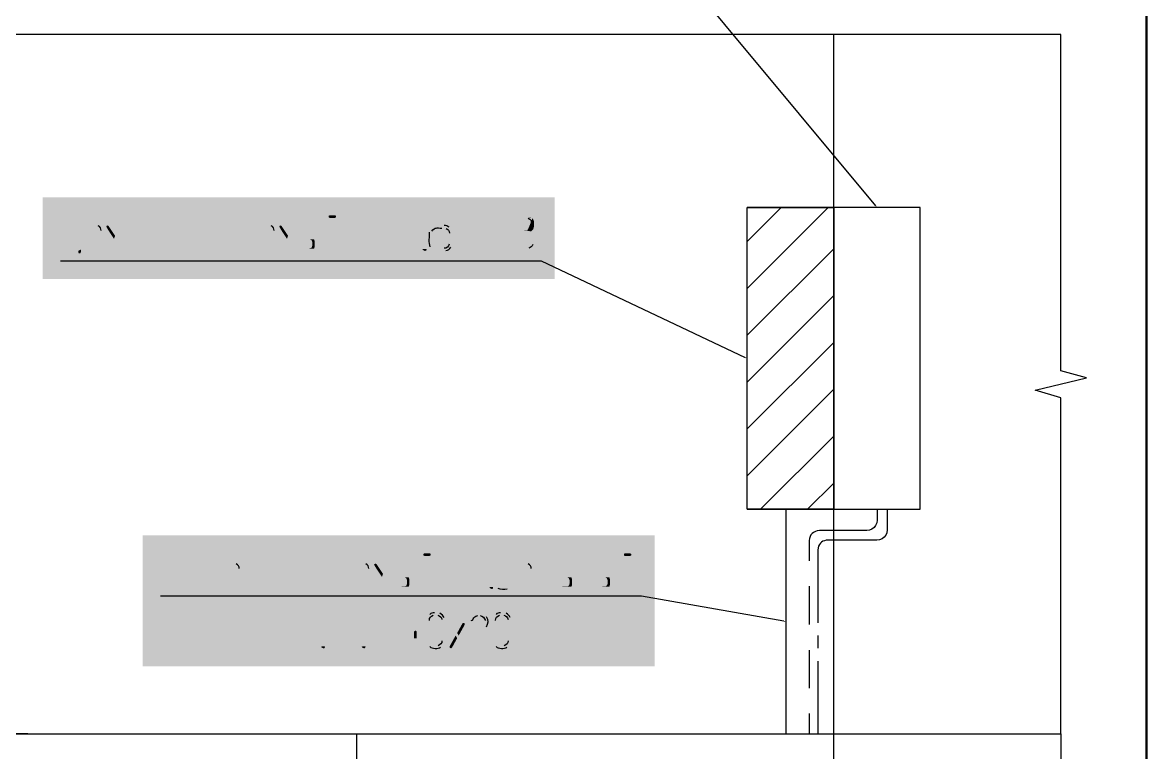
# Model space of a CAD drawing. Header units: millimetres. Extents: x -211 to 10565, y -2293 to 2244.
# Drawn here: x 5329.9 to 5440.2, y 179.2 to 250.8 of the extents above; entities that cross this region are included whole.
import ezdxf

# ---------------------------------------------------------------- set-up
doc = ezdxf.new("R2010")
doc.units = ezdxf.units.MM
doc.layers.add('PDF _Геометрия', color=7, linetype='Continuous')
doc.layers.add('PDF _Сплошная заливка', color=7, linetype='Continuous')

msp = doc.modelspace()

# ---------------------------------------------------------------- hatches: boundary and pattern name
at = {"layer": 'PDF _Сплошная заливка', "transparency": 33554559}
for points in [[(5335.41, 231.74), (5335.16, 231.61), (5335.16, 228.63), (5333.78, 228.63), (5333.7, 228.59), (5333.68, 228.5), (5333.68, 228.25), (5333.72, 228.16), (5333.8, 228.12), (5333.89, 228.16), (5333.93, 228.25), (5333.93, 228.38), (5335.41, 228.38), (5335.67, 228.5), (5335.67, 228.52), (5335.62, 228.61), (5335.54, 228.63), (5335.41, 228.63)], [(5335.28, 231.87), (5334.29, 231.87), (5334.23, 231.85), (5334.21, 231.83), (5334.16, 231.74), (5333.93, 228.63), (5334.18, 228.63), (5334.42, 231.61), (5335.16, 231.61), (5335.41, 231.74), (5335.41, 231.76), (5335.39, 231.85)], [(5360.59, 231.87), (5360.08, 231.87), (5360, 231.83), (5359.98, 231.74), (5360, 231.66), (5360.08, 231.61), (5360.59, 231.61), (5360.68, 231.66), (5360.72, 231.74), (5360.68, 231.83)], [(5365.21, 231.87), (5365.12, 231.83), (5365.08, 231.74), (5365.08, 228.63), (5364.32, 228.63), (5363.09, 228.5), (5363.09, 228.48), (5363.13, 228.4), (5363.22, 228.38), (5365.23, 228.38), (5365.29, 228.42), (5365.33, 228.5), (5365.33, 231.74), (5365.29, 231.83)], [(5363.22, 231.87), (5363.13, 231.83), (5363.09, 231.74), (5363.09, 228.5), (5364.32, 228.63), (5363.34, 228.63), (5363.34, 231.74), (5363.3, 231.83)], [(5364.21, 231.87), (5364.1, 231.83), (5364.08, 231.74), (5364.08, 228.63), (5363.34, 228.63), (5364.32, 228.63), (5364.32, 231.74), (5364.3, 231.83)], [(5374.2, 231.87), (5374.11, 231.83), (5374.07, 231.74), (5374.07, 228.48), (5374.11, 228.4), (5374.2, 228.38), (5374.28, 228.4), (5374.28, 228.42), (5374.33, 228.5), (5374.33, 231.74), (5374.28, 231.83)], [(5375.68, 231.87), (5375.66, 231.87), (5375.59, 231.8), (5374.33, 230.11), (5374.33, 229.71), (5374.73, 230.26), (5374.9, 230.49), (5375.79, 231.66), (5375.81, 231.74), (5375.76, 231.83)], [(5377.9, 231.87), (5376.4, 231.87), (5376.31, 231.83), (5376.29, 231.74), (5376.31, 231.66), (5376.42, 231.61), (5377.03, 231.61), (5377.03, 228.48), (5377.08, 228.4), (5377.16, 228.38), (5377.25, 228.4), (5377.25, 228.42), (5377.29, 228.5), (5377.29, 231.61), (5377.92, 231.61), (5378.01, 231.66), (5378.03, 231.74), (5377.99, 231.83)], [(5379.38, 231.87), (5378.62, 231.87), (5378.54, 231.83), (5378.52, 231.74), (5378.52, 228.48), (5378.56, 228.4), (5378.64, 228.38), (5379.59, 228.38), (5379.68, 228.4), (5379.76, 228.42), (5379.85, 228.48), (5379.93, 228.52), (5380.02, 228.61), (5378.77, 228.63), (5378.77, 230.11), (5379.51, 230.11), (5380.02, 230.17), (5379.93, 230.24), (5379.85, 230.28), (5379.87, 230.3), (5378.77, 230.37), (5378.77, 231.61), (5379.38, 231.61), (5379.91, 231.63), (5379.85, 231.7), (5379.76, 231.76), (5379.68, 231.8), (5379.57, 231.85), (5379.49, 231.85)], [(5336.26, 230.64), (5336.17, 230.47), (5336.17, 228.78), (5336.19, 228.69), (5336.26, 228.59), (5336.38, 228.46), (5336.55, 228.38), (5337.55, 228.38), (5337.63, 228.42), (5337.65, 228.5), (5337.61, 228.59), (5337.53, 228.63), (5336.66, 228.63), (5336.58, 228.65), (5336.49, 228.69), (5336.43, 228.78), (5336.43, 229.5), (5337.57, 229.5), (5337.63, 229.54), (5337.65, 229.62), (5336.43, 229.75), (5336.43, 230.47), (5336.49, 230.53), (5336.58, 230.6), (5336.66, 230.62), (5337.17, 230.62)], [(5338.29, 230.87), (5338.2, 230.83), (5338.16, 230.75), (5338.42, 230.32), (5338.92, 229.56), (5339.03, 229.86), (5338.39, 230.81), (5338.33, 230.85)], [(5338.16, 230.75), (5338.16, 228.5), (5338.2, 228.4), (5338.29, 228.38), (5338.37, 228.4), (5338.37, 228.42), (5338.42, 228.5), (5338.42, 230.32)], [(5339.77, 230.87), (5339.75, 230.87), (5339.66, 230.81), (5339.03, 229.86), (5338.92, 229.56), (5338.95, 229.52), (5339.03, 229.48), (5339.05, 229.48), (5339.14, 229.56), (5339.64, 230.32), (5339.9, 230.75), (5339.86, 230.83)], [(5339.9, 230.75), (5339.64, 230.32), (5339.64, 228.5), (5339.69, 228.4), (5339.77, 228.38), (5339.86, 228.4), (5339.88, 228.42), (5339.9, 228.5)], [(5340.49, 230.64), (5340.41, 230.47), (5340.41, 228.78), (5340.43, 228.69), (5340.49, 228.59), (5340.89, 228.63), (5340.81, 228.65), (5340.72, 228.69), (5340.66, 228.78), (5340.66, 230.47), (5340.72, 230.53), (5340.81, 230.6), (5340.89, 230.62), (5341.4, 230.62)], [(5341.4, 230.87), (5340.89, 230.87), (5340.79, 230.85), (5340.7, 230.83), (5340.62, 230.79), (5340.53, 230.7), (5340.49, 230.64), (5341.4, 230.62), (5341.48, 230.6), (5341.57, 230.53), (5341.63, 230.47), (5341.65, 230.37), (5341.65, 228.88), (5341.63, 228.78), (5341.57, 228.69), (5341.48, 228.65), (5341.4, 228.63), (5340.89, 228.63), (5340.49, 228.59), (5340.62, 228.46), (5340.79, 228.38), (5341.48, 228.38), (5341.59, 228.42), (5341.67, 228.46), (5341.76, 228.52), (5341.8, 228.59), (5341.87, 228.67), (5341.89, 228.78), (5341.89, 230.47), (5341.87, 230.56), (5341.82, 230.64), (5341.76, 230.72), (5341.67, 230.79), (5341.59, 230.83), (5341.51, 230.85)], [(5342.52, 230.87), (5342.44, 230.83), (5342.39, 230.75), (5342.39, 228.5), (5342.44, 228.4), (5342.52, 228.38), (5342.61, 228.4), (5342.61, 228.42), (5342.65, 228.5), (5342.65, 229.5), (5343.64, 229.5), (5342.65, 229.75), (5342.65, 230.75), (5342.61, 230.83)], [(5343.75, 230.87), (5343.66, 230.83), (5343.64, 230.75), (5343.64, 229.75), (5342.65, 229.75), (5343.64, 229.5), (5343.64, 228.5), (5343.66, 228.4), (5343.75, 228.38), (5343.85, 228.4), (5343.85, 228.42), (5343.88, 228.5), (5343.88, 230.75), (5343.83, 230.83)], [(5346.14, 230.87), (5344.51, 230.87), (5344.43, 230.83), (5344.4, 230.75), (5344.4, 228.5), (5344.45, 228.4), (5344.53, 228.38), (5344.62, 228.4), (5344.62, 228.42), (5344.66, 228.5), (5344.66, 230.62), (5346.14, 230.62), (5346.56, 230.64), (5346.5, 230.72), (5346.41, 230.79), (5346.33, 230.83), (5346.25, 230.85)], [(5345.65, 230.62), (5345.4, 230.62), (5345.4, 228.5), (5345.44, 228.4), (5345.53, 228.38), (5345.61, 228.4), (5345.61, 228.42), (5345.65, 228.5)], [(5346.56, 230.64), (5346.14, 230.62), (5346.25, 230.6), (5346.37, 230.47), (5346.39, 230.37), (5346.39, 228.5), (5346.44, 228.4), (5346.52, 228.38), (5346.61, 228.4), (5346.61, 228.42), (5346.65, 228.5), (5346.65, 230.37), (5346.63, 230.47), (5346.61, 230.56)], [(5347.26, 230.87), (5347.18, 230.83), (5347.13, 230.75), (5347.13, 228.78), (5347.16, 228.69), (5347.22, 228.59), (5347.62, 228.63), (5347.54, 228.65), (5347.45, 228.69), (5347.39, 228.78), (5347.39, 230.75), (5347.35, 230.83)], [(5348.49, 230.87), (5348.4, 230.83), (5348.38, 230.75), (5348.38, 228.63), (5347.62, 228.63), (5347.22, 228.59), (5347.35, 228.46), (5347.52, 228.38), (5348.53, 228.38), (5348.59, 228.42), (5348.62, 228.5), (5348.62, 230.75), (5348.57, 230.83)], [(5350.14, 230.87), (5349.25, 230.87), (5349.17, 230.83), (5349.14, 230.75), (5349.14, 227.51), (5349.19, 227.42), (5349.27, 227.38), (5349.36, 227.42), (5349.4, 227.51), (5349.4, 228.38), (5350.24, 228.38), (5350.41, 228.46), (5350.5, 228.52), (5350.54, 228.59), (5349.4, 228.63), (5349.4, 230.62), (5350.14, 230.62), (5350.54, 230.64), (5350.48, 230.72), (5350.41, 230.79), (5350.33, 230.83), (5350.24, 230.85)], [(5350.54, 230.64), (5350.14, 230.62), (5350.22, 230.6), (5350.31, 230.53), (5350.37, 230.47), (5350.39, 230.37), (5350.39, 228.88), (5350.37, 228.78), (5350.31, 228.69), (5350.22, 228.65), (5350.14, 228.63), (5349.4, 228.63), (5350.54, 228.59), (5350.6, 228.67), (5350.63, 228.78), (5350.63, 230.47), (5350.6, 230.56)], [(5351.26, 230.87), (5351.18, 230.83), (5351.13, 230.75), (5351.13, 228.78), (5351.15, 228.69), (5351.22, 228.61), (5351.62, 228.63), (5351.54, 228.65), (5351.45, 228.69), (5351.39, 228.78), (5351.39, 230.75), (5351.35, 230.83)], [(5352.49, 230.87), (5352.4, 230.83), (5352.38, 230.75), (5352.38, 228.63), (5351.62, 228.63), (5351.22, 228.61), (5351.28, 228.52), (5351.35, 228.46), (5351.43, 228.42), (5351.54, 228.38), (5352.38, 228.38), (5352.38, 227.89), (5352.36, 227.78), (5352.3, 227.7), (5352.23, 227.66), (5352.13, 227.64), (5351.37, 227.64), (5351.28, 227.59), (5351.26, 227.51), (5351.28, 227.42), (5351.39, 227.38), (5352.23, 227.38), (5352.4, 227.47), (5352.49, 227.53), (5352.53, 227.59), (5352.59, 227.68), (5352.61, 227.78), (5352.61, 230.75), (5352.57, 230.83)], [(5353.23, 230.64), (5353.14, 230.47), (5353.14, 228.78), (5353.16, 228.69), (5353.23, 228.59), (5353.36, 228.46), (5353.52, 228.38), (5354.52, 228.38), (5354.6, 228.42), (5354.62, 228.5), (5354.58, 228.59), (5354.5, 228.63), (5353.63, 228.63), (5353.55, 228.65), (5353.46, 228.69), (5353.4, 228.78), (5353.4, 229.5), (5354.54, 229.5), (5354.6, 229.54), (5354.62, 229.62), (5353.4, 229.75), (5353.4, 230.47), (5353.46, 230.53), (5353.55, 230.6), (5353.63, 230.62), (5354.14, 230.62)], [(5355.26, 230.87), (5355.18, 230.83), (5355.13, 230.75), (5355.39, 230.32), (5355.89, 229.56), (5356, 229.86), (5355.37, 230.81), (5355.3, 230.85)], [(5355.13, 230.75), (5355.13, 228.5), (5355.18, 228.4), (5355.26, 228.38), (5355.34, 228.4), (5355.34, 228.42), (5355.39, 228.5), (5355.39, 230.32)], [(5356.74, 230.87), (5356.72, 230.87), (5356.64, 230.81), (5356, 229.86), (5355.89, 229.56), (5355.92, 229.52), (5356, 229.48), (5356.02, 229.48), (5356.11, 229.56), (5356.61, 230.32), (5356.87, 230.75), (5356.83, 230.83)], [(5356.87, 230.75), (5356.61, 230.32), (5356.61, 228.5), (5356.66, 228.4), (5356.74, 228.38), (5356.83, 228.4), (5356.85, 228.42), (5356.87, 228.5)], [(5357.5, 230.87), (5357.42, 230.83), (5357.38, 230.75), (5357.38, 228.48), (5357.42, 228.4), (5357.5, 228.38), (5358.22, 228.38), (5358.39, 228.46), (5358.48, 228.52), (5358.54, 228.59), (5357.63, 228.63), (5357.63, 229.5), (5358.12, 229.5), (5358.54, 229.52), (5358.48, 229.6), (5358.39, 229.67), (5358.31, 229.71), (5358.22, 229.73), (5358.12, 229.75), (5357.63, 229.75), (5357.63, 230.75), (5357.59, 230.83)], [(5358.98, 230.87), (5358.9, 230.83), (5358.86, 230.75), (5358.86, 228.48), (5358.9, 228.4), (5358.98, 228.38), (5359.07, 228.4), (5359.09, 228.42), (5359.11, 228.5), (5359.11, 230.75), (5359.07, 230.83)], [(5359.72, 230.87), (5359.64, 230.83), (5359.6, 230.75), (5359.6, 228.78), (5359.62, 228.69), (5359.68, 228.61), (5360.08, 228.63), (5360, 228.65), (5359.92, 228.69), (5359.85, 228.78), (5359.85, 230.75), (5359.81, 230.83)], [(5360.95, 230.87), (5360.87, 230.83), (5360.85, 230.75), (5360.85, 228.63), (5360.08, 228.63), (5359.68, 228.61), (5359.75, 228.52), (5359.81, 228.46), (5359.89, 228.42), (5360, 228.38), (5360.99, 228.38), (5361.06, 228.42), (5361.08, 228.5), (5361.08, 230.75), (5361.04, 230.83)], [(5365.97, 230.87), (5365.88, 230.83), (5365.84, 230.75), (5365.84, 228.48), (5365.88, 228.4), (5365.97, 228.38), (5366.05, 228.4), (5366.05, 228.42), (5366.09, 228.5), (5366.09, 229.31), (5366.35, 229.6), (5366.09, 229.69), (5366.09, 230.75), (5366.05, 230.83)], [(5367.22, 230.87), (5367.19, 230.87), (5367.11, 230.83), (5366.09, 229.69), (5366.35, 229.6), (5367.11, 228.44), (5367.15, 228.4), (5367.19, 228.38), (5367.3, 228.42), (5367.32, 228.5), (5367.32, 228.57), (5366.54, 229.81), (5367.3, 230.66), (5367.34, 230.75), (5367.3, 230.83)], [(5367.91, 230.64), (5367.83, 230.47), (5367.83, 228.78), (5367.85, 228.69), (5367.91, 228.59), (5368.04, 228.46), (5368.21, 228.38), (5368.84, 228.38), (5368.95, 228.4), (5369.04, 228.42), (5369.12, 228.48), (5369.18, 228.55), (5369.56, 228.57), (5369.48, 228.61), (5368.32, 228.63), (5368.23, 228.65), (5368.15, 228.69), (5368.08, 228.78), (5368.08, 230.47), (5368.15, 230.53), (5368.23, 230.6), (5368.32, 230.62), (5369.08, 230.62)], [(5369.18, 230.87), (5368.32, 230.87), (5368.21, 230.85), (5368.13, 230.83), (5368.04, 230.79), (5367.96, 230.7), (5367.91, 230.64), (5369.08, 230.62), (5369.08, 228.88), (5369.06, 228.78), (5368.99, 228.69), (5368.91, 228.65), (5368.82, 228.63), (5368.32, 228.63), (5369.48, 228.61), (5369.44, 228.65), (5369.35, 228.71), (5369.33, 228.78), (5369.31, 228.88), (5369.31, 230.77), (5369.29, 230.83)], [(5371.09, 230.62), (5370.83, 230.62), (5370.83, 228.63), (5370.58, 228.63), (5371.09, 228.63)], [(5374.9, 230.49), (5374.73, 230.26), (5375.57, 228.44), (5375.62, 228.4), (5375.68, 228.38), (5375.76, 228.42), (5375.81, 228.5), (5375.81, 228.55)], [(5358.54, 229.52), (5358.12, 229.5), (5358.22, 229.48), (5358.29, 229.43), (5358.35, 229.35), (5358.37, 229.24), (5358.37, 228.88), (5358.35, 228.78), (5358.29, 228.69), (5358.22, 228.65), (5358.12, 228.63), (5357.63, 228.63), (5358.54, 228.59), (5358.58, 228.67), (5358.62, 228.88), (5358.62, 229.24), (5358.6, 229.35), (5358.58, 229.43)], [(5335.67, 228.5), (5335.41, 228.38), (5335.41, 228.25), (5335.45, 228.16), (5335.54, 228.12), (5335.62, 228.16), (5335.67, 228.25)], [(5369.56, 228.57), (5369.18, 228.55), (5369.29, 228.44), (5369.42, 228.38), (5369.46, 228.38), (5369.54, 228.4), (5369.59, 228.5)], [(5345.1, 198.71), (5343.6, 198.71), (5343.52, 198.67), (5343.49, 198.58), (5343.49, 195.34), (5343.54, 195.24), (5343.62, 195.22), (5343.71, 195.24), (5343.71, 195.26), (5343.75, 195.34), (5343.75, 198.46), (5344.98, 198.46), (5345.23, 198.58), (5345.23, 198.6), (5345.21, 198.69)], [(5345.23, 198.58), (5344.98, 198.46), (5344.98, 195.34), (5345.02, 195.24), (5345.1, 195.22), (5345.21, 195.24), (5345.21, 195.26), (5345.23, 195.34)], [(5369.88, 198.71), (5369.37, 198.71), (5369.29, 198.67), (5369.27, 198.58), (5369.29, 198.5), (5369.37, 198.46), (5369.88, 198.46), (5369.97, 198.5), (5370.01, 198.58), (5369.97, 198.67)], [(5377.73, 198.71), (5376.48, 198.71), (5376.4, 198.67), (5376.36, 198.6), (5376.38, 198.54), (5377.2, 197.71), (5376.86, 197.71), (5376.78, 197.69), (5376.67, 197.67), (5376.59, 197.63), (5376.53, 197.57), (5376.46, 197.48), (5376.38, 197.31), (5376.38, 195.62), (5376.4, 195.54), (5376.46, 195.45), (5376.86, 195.47), (5376.78, 195.49), (5376.7, 195.54), (5376.63, 195.62), (5376.63, 197.31), (5376.7, 197.38), (5376.78, 197.44), (5376.86, 197.46), (5377.37, 197.46), (5377.8, 197.48), (5377.73, 197.55), (5377.73, 197.57), (5377.71, 197.57), (5376.8, 198.46), (5377.75, 198.46), (5377.84, 198.5), (5377.86, 198.58), (5377.82, 198.67)], [(5389.56, 198.71), (5389.05, 198.71), (5388.97, 198.67), (5388.95, 198.58), (5388.97, 198.5), (5389.05, 198.46), (5389.56, 198.46), (5389.65, 198.5), (5389.69, 198.58), (5389.65, 198.67)], [(5346.73, 197.71), (5345.84, 197.71), (5345.76, 197.67), (5345.74, 197.59), (5345.74, 194.35), (5345.78, 194.27), (5345.86, 194.22), (5345.95, 194.27), (5345.99, 194.35), (5345.99, 195.22), (5346.84, 195.22), (5347.01, 195.3), (5347.09, 195.37), (5347.13, 195.43), (5345.99, 195.47), (5345.99, 197.46), (5346.73, 197.46), (5347.13, 197.48), (5347.07, 197.57), (5347.01, 197.63), (5346.92, 197.67), (5346.84, 197.69)], [(5347.13, 197.48), (5346.73, 197.46), (5346.82, 197.44), (5346.9, 197.38), (5346.96, 197.31), (5346.99, 197.21), (5346.99, 195.73), (5346.96, 195.62), (5346.9, 195.54), (5346.82, 195.49), (5346.73, 195.47), (5345.99, 195.47), (5347.13, 195.43), (5347.2, 195.51), (5347.22, 195.62), (5347.22, 197.31), (5347.2, 197.4)], [(5347.81, 197.48), (5347.73, 197.31), (5347.73, 195.62), (5347.75, 195.54), (5347.81, 195.43), (5348.21, 195.47), (5348.13, 195.49), (5348.04, 195.54), (5347.98, 195.62), (5347.98, 197.31), (5348.04, 197.38), (5348.13, 197.44), (5348.21, 197.46), (5348.72, 197.46)], [(5348.72, 197.71), (5348.21, 197.71), (5348.11, 197.69), (5348.02, 197.67), (5347.94, 197.63), (5347.85, 197.55), (5347.81, 197.48), (5348.72, 197.46), (5348.81, 197.44), (5348.89, 197.38), (5348.95, 197.31), (5348.98, 197.21), (5348.98, 195.73), (5348.95, 195.62), (5348.89, 195.54), (5348.81, 195.49), (5348.72, 195.47), (5348.21, 195.47), (5347.81, 195.43), (5347.94, 195.3), (5348.11, 195.22), (5348.81, 195.22), (5348.91, 195.26), (5349, 195.3), (5349.08, 195.37), (5349.12, 195.43), (5349.19, 195.51), (5349.21, 195.62), (5349.21, 197.31), (5349.19, 197.4), (5349.14, 197.48), (5349.08, 197.57), (5349, 197.63), (5348.91, 197.67), (5348.83, 197.69)], [(5349.8, 197.48), (5349.72, 197.31), (5349.72, 195.62), (5349.74, 195.54), (5349.8, 195.43), (5349.93, 195.3), (5350.1, 195.22), (5351.09, 195.22), (5351.18, 195.26), (5351.2, 195.34), (5351.15, 195.43), (5351.07, 195.47), (5350.2, 195.47), (5350.12, 195.49), (5350.03, 195.54), (5349.97, 195.62), (5349.97, 196.34), (5351.11, 196.34), (5351.18, 196.38), (5351.2, 196.47), (5349.97, 196.59), (5349.97, 197.31), (5350.03, 197.38), (5350.12, 197.44), (5350.2, 197.46), (5350.71, 197.46)], [(5351.85, 197.71), (5351.77, 197.67), (5351.73, 197.59), (5351.73, 195.32), (5351.77, 195.24), (5351.85, 195.22), (5351.94, 195.24), (5351.94, 195.26), (5351.98, 195.34), (5351.98, 196.15), (5352.23, 196.44), (5351.98, 196.53), (5351.98, 197.59), (5351.94, 197.67)], [(5353.1, 197.71), (5353.08, 197.71), (5353, 197.67), (5351.98, 196.53), (5352.23, 196.44), (5353, 195.28), (5353.04, 195.24), (5353.08, 195.22), (5353.19, 195.26), (5353.21, 195.34), (5353.21, 195.41), (5352.42, 196.66), (5353.19, 197.5), (5353.23, 197.59), (5353.19, 197.67)], [(5355.45, 197.71), (5353.82, 197.71), (5353.74, 197.67), (5353.72, 197.59), (5353.72, 195.34), (5353.76, 195.24), (5353.84, 195.22), (5353.93, 195.24), (5353.93, 195.26), (5353.97, 195.34), (5353.97, 197.46), (5355.45, 197.46), (5355.87, 197.48), (5355.81, 197.57), (5355.73, 197.63), (5355.64, 197.67), (5355.56, 197.69)], [(5354.96, 197.46), (5354.71, 197.46), (5354.71, 195.34), (5354.75, 195.24), (5354.84, 195.22), (5354.92, 195.24), (5354.92, 195.26), (5354.96, 195.34)], [(5355.87, 197.48), (5355.45, 197.46), (5355.56, 197.44), (5355.68, 197.31), (5355.7, 197.21), (5355.7, 195.34), (5355.75, 195.24), (5355.83, 195.22), (5355.92, 195.24), (5355.92, 195.26), (5355.96, 195.34), (5355.96, 197.21), (5355.94, 197.31), (5355.92, 197.4)], [(5356.57, 197.71), (5356.49, 197.67), (5356.44, 197.59), (5356.44, 195.62), (5356.47, 195.54), (5356.53, 195.43), (5356.93, 195.47), (5356.85, 195.49), (5356.76, 195.54), (5356.7, 195.62), (5356.7, 197.59), (5356.66, 197.67)], [(5357.8, 197.71), (5357.71, 197.67), (5357.69, 197.59), (5357.69, 195.47), (5356.93, 195.47), (5356.53, 195.43), (5356.66, 195.3), (5356.83, 195.22), (5357.84, 195.22), (5357.9, 195.26), (5357.93, 195.34), (5357.93, 197.59), (5357.88, 197.67)], [(5359.45, 197.71), (5358.56, 197.71), (5358.48, 197.67), (5358.46, 197.59), (5358.46, 194.35), (5358.5, 194.27), (5358.58, 194.22), (5358.67, 194.27), (5358.71, 194.35), (5358.71, 195.22), (5359.56, 195.22), (5359.72, 195.3), (5359.81, 195.37), (5359.85, 195.43), (5358.71, 195.47), (5358.71, 197.46), (5359.45, 197.46), (5359.85, 197.48), (5359.79, 197.57), (5359.72, 197.63), (5359.64, 197.67), (5359.56, 197.69)], [(5359.85, 197.48), (5359.45, 197.46), (5359.53, 197.44), (5359.62, 197.38), (5359.68, 197.31), (5359.7, 197.21), (5359.7, 195.73), (5359.68, 195.62), (5359.62, 195.54), (5359.53, 195.49), (5359.45, 195.47), (5358.71, 195.47), (5359.85, 195.43), (5359.92, 195.51), (5359.94, 195.62), (5359.94, 197.31), (5359.92, 197.4)], [(5360.57, 197.71), (5360.49, 197.67), (5360.44, 197.59), (5360.44, 195.62), (5360.47, 195.54), (5360.53, 195.45), (5360.93, 195.47), (5360.85, 195.49), (5360.76, 195.54), (5360.7, 195.62), (5360.7, 197.59), (5360.66, 197.67)], [(5361.8, 197.71), (5361.71, 197.67), (5361.69, 197.59), (5361.69, 195.47), (5360.93, 195.47), (5360.53, 195.45), (5360.59, 195.37), (5360.66, 195.3), (5360.74, 195.26), (5360.85, 195.22), (5361.69, 195.22), (5361.69, 194.73), (5361.67, 194.63), (5361.61, 194.54), (5361.54, 194.5), (5361.44, 194.48), (5360.68, 194.48), (5360.59, 194.43), (5360.57, 194.35), (5360.59, 194.27), (5360.7, 194.22), (5361.54, 194.22), (5361.71, 194.31), (5361.8, 194.37), (5361.84, 194.43), (5361.9, 194.52), (5361.93, 194.63), (5361.93, 197.59), (5361.88, 197.67)], [(5362.52, 197.48), (5362.43, 197.31), (5362.43, 195.62), (5362.45, 195.54), (5362.52, 195.43), (5362.64, 195.3), (5362.81, 195.22), (5363.81, 195.22), (5363.89, 195.26), (5363.91, 195.34), (5363.87, 195.43), (5363.79, 195.47), (5362.92, 195.47), (5362.84, 195.49), (5362.75, 195.54), (5362.69, 195.62), (5362.69, 196.34), (5363.83, 196.34), (5363.89, 196.38), (5363.91, 196.47), (5362.69, 196.59), (5362.69, 197.31), (5362.75, 197.38), (5362.84, 197.44), (5362.92, 197.46), (5363.43, 197.46)], [(5364.57, 197.71), (5364.49, 197.67), (5364.44, 197.59), (5364.7, 197.16), (5365.21, 196.4), (5365.31, 196.7), (5364.68, 197.65), (5364.61, 197.69)], [(5364.44, 197.59), (5364.44, 195.34), (5364.49, 195.24), (5364.57, 195.22), (5364.66, 195.24), (5364.66, 195.26), (5364.7, 195.34), (5364.7, 197.16)], [(5366.05, 197.71), (5366.03, 197.71), (5365.95, 197.65), (5365.31, 196.7), (5365.21, 196.4), (5365.23, 196.36), (5365.31, 196.32), (5365.33, 196.32), (5365.42, 196.4), (5365.92, 197.16), (5366.18, 197.59), (5366.14, 197.67)], [(5366.18, 197.59), (5365.92, 197.16), (5365.92, 195.34), (5365.97, 195.24), (5366.05, 195.22), (5366.14, 195.24), (5366.16, 195.26), (5366.18, 195.34)], [(5366.79, 197.71), (5366.71, 197.67), (5366.67, 197.59), (5366.67, 195.32), (5366.71, 195.24), (5366.79, 195.22), (5367.51, 195.22), (5367.68, 195.3), (5367.77, 195.37), (5367.83, 195.43), (5366.92, 195.47), (5366.92, 196.34), (5367.41, 196.34), (5367.83, 196.36), (5367.77, 196.44), (5367.68, 196.51), (5367.6, 196.55), (5367.51, 196.57), (5367.41, 196.59), (5366.92, 196.59), (5366.92, 197.59), (5366.88, 197.67)], [(5368.27, 197.71), (5368.19, 197.67), (5368.15, 197.59), (5368.15, 195.32), (5368.19, 195.24), (5368.27, 195.22), (5368.36, 195.24), (5368.38, 195.26), (5368.4, 195.34), (5368.4, 197.59), (5368.36, 197.67)], [(5369.01, 197.71), (5368.93, 197.67), (5368.89, 197.59), (5368.89, 195.62), (5368.91, 195.54), (5368.97, 195.45), (5369.37, 195.47), (5369.29, 195.49), (5369.2, 195.54), (5369.14, 195.62), (5369.14, 197.59), (5369.1, 197.67)], [(5370.24, 197.71), (5370.16, 197.67), (5370.14, 197.59), (5370.14, 195.47), (5369.37, 195.47), (5368.97, 195.45), (5369.04, 195.37), (5369.1, 195.3), (5369.18, 195.26), (5369.29, 195.22), (5370.28, 195.22), (5370.35, 195.26), (5370.37, 195.34), (5370.37, 197.59), (5370.33, 197.67)], [(5372.51, 197.71), (5372.42, 197.67), (5372.38, 197.59), (5372.38, 195.32), (5372.42, 195.24), (5372.51, 195.22), (5372.59, 195.24), (5372.59, 195.26), (5372.63, 195.34), (5372.63, 196.15), (5372.89, 196.44), (5372.63, 196.53), (5372.63, 197.59), (5372.59, 197.67)], [(5373.75, 197.71), (5373.73, 197.71), (5373.65, 197.67), (5372.63, 196.53), (5372.89, 196.44), (5373.65, 195.28), (5373.69, 195.24), (5373.73, 195.22), (5373.84, 195.26), (5373.86, 195.34), (5373.86, 195.41), (5373.08, 196.66), (5373.84, 197.5), (5373.88, 197.59), (5373.84, 197.67)], [(5374.45, 197.48), (5374.37, 197.31), (5374.37, 195.62), (5374.39, 195.54), (5374.45, 195.43), (5374.58, 195.3), (5374.75, 195.22), (5375.38, 195.22), (5375.49, 195.24), (5375.57, 195.26), (5375.66, 195.32), (5375.72, 195.39), (5376.1, 195.41), (5376.02, 195.45), (5374.85, 195.47), (5374.77, 195.49), (5374.69, 195.54), (5374.62, 195.62), (5374.62, 197.31), (5374.69, 197.38), (5374.77, 197.44), (5374.85, 197.46), (5375.62, 197.46)], [(5375.72, 197.71), (5374.85, 197.71), (5374.75, 197.69), (5374.66, 197.67), (5374.58, 197.63), (5374.49, 197.55), (5374.45, 197.48), (5375.62, 197.46), (5375.62, 195.73), (5375.59, 195.62), (5375.53, 195.54), (5375.45, 195.49), (5375.36, 195.47), (5374.85, 195.47), (5376.02, 195.45), (5375.98, 195.49), (5375.89, 195.56), (5375.87, 195.62), (5375.85, 195.73), (5375.85, 197.61), (5375.83, 197.67)], [(5378.45, 197.48), (5378.37, 197.31), (5378.37, 195.62), (5378.39, 195.54), (5378.45, 195.43), (5378.58, 195.3), (5378.75, 195.22), (5379.74, 195.22), (5379.83, 195.26), (5379.85, 195.34), (5379.81, 195.43), (5379.72, 195.47), (5378.85, 195.47), (5378.77, 195.49), (5378.68, 195.54), (5378.62, 195.62), (5378.62, 196.34), (5379.76, 196.34), (5379.83, 196.38), (5379.85, 196.47), (5378.62, 196.59), (5378.62, 197.31), (5378.68, 197.38), (5378.77, 197.44), (5378.85, 197.46), (5379.36, 197.46)], [(5381.71, 197.71), (5380.97, 197.71), (5380.91, 197.69), (5380.84, 197.61), (5380.36, 195.37), (5380.36, 195.34), (5380.4, 195.26), (5380.48, 195.22), (5380.55, 195.24), (5380.59, 195.32), (5381.08, 197.46), (5381.6, 197.46), (5381.84, 197.59), (5381.84, 197.61), (5381.82, 197.67)], [(5381.84, 197.59), (5381.6, 197.46), (5381.6, 195.34), (5381.63, 195.24), (5381.71, 195.22), (5381.82, 195.24), (5381.82, 195.26), (5381.84, 195.34)], [(5382.49, 197.71), (5382.41, 197.67), (5382.37, 197.59), (5382.37, 195.32), (5382.41, 195.24), (5382.49, 195.22), (5383.45, 195.22), (5383.55, 195.26), (5383.64, 195.3), (5383.72, 195.37), (5383.76, 195.43), (5382.62, 195.47), (5382.62, 196.34), (5383.36, 196.34), (5383.78, 196.36), (5383.72, 196.44), (5383.64, 196.51), (5383.55, 196.55), (5383.47, 196.57), (5383.36, 196.59), (5382.62, 196.59), (5382.62, 197.59), (5382.58, 197.67)], [(5384.48, 197.71), (5384.4, 197.67), (5384.36, 197.59), (5384.36, 195.34), (5384.4, 195.24), (5384.48, 195.22), (5384.57, 195.24), (5384.57, 195.26), (5384.61, 195.34), (5384.61, 196.34), (5385.6, 196.34), (5384.61, 196.59), (5384.61, 197.59), (5384.57, 197.67)], [(5385.71, 197.71), (5385.63, 197.67), (5385.6, 197.59), (5385.6, 196.59), (5384.61, 196.59), (5385.6, 196.34), (5385.6, 195.34), (5385.63, 195.24), (5385.71, 195.22), (5385.82, 195.24), (5385.82, 195.26), (5385.84, 195.34), (5385.84, 197.59), (5385.79, 197.67)], [(5386.47, 197.71), (5386.39, 197.67), (5386.34, 197.59), (5386.34, 195.32), (5386.39, 195.24), (5386.47, 195.22), (5387.19, 195.22), (5387.36, 195.3), (5387.44, 195.37), (5387.51, 195.43), (5386.6, 195.47), (5386.6, 196.34), (5387.09, 196.34), (5387.51, 196.36), (5387.44, 196.44), (5387.36, 196.51), (5387.28, 196.55), (5387.19, 196.57), (5387.09, 196.59), (5386.6, 196.59), (5386.6, 197.59), (5386.56, 197.67)], [(5387.95, 197.71), (5387.87, 197.67), (5387.83, 197.59), (5387.83, 195.32), (5387.87, 195.24), (5387.95, 195.22), (5388.04, 195.24), (5388.06, 195.26), (5388.08, 195.34), (5388.08, 197.59), (5388.04, 197.67)], [(5388.69, 197.71), (5388.61, 197.67), (5388.57, 197.59), (5388.57, 195.62), (5388.59, 195.54), (5388.65, 195.45), (5389.05, 195.47), (5388.97, 195.49), (5388.88, 195.54), (5388.82, 195.62), (5388.82, 197.59), (5388.78, 197.67)], [(5389.92, 197.71), (5389.84, 197.67), (5389.81, 197.59), (5389.81, 195.47), (5389.05, 195.47), (5388.65, 195.45), (5388.71, 195.37), (5388.78, 195.3), (5388.86, 195.26), (5388.97, 195.22), (5389.96, 195.22), (5390.03, 195.26), (5390.05, 195.34), (5390.05, 197.59), (5390.01, 197.67)], [(5367.83, 196.36), (5367.41, 196.34), (5367.51, 196.32), (5367.58, 196.28), (5367.64, 196.19), (5367.66, 196.09), (5367.66, 195.73), (5367.64, 195.62), (5367.58, 195.54), (5367.51, 195.49), (5367.41, 195.47), (5366.92, 195.47), (5367.83, 195.43), (5367.87, 195.51), (5367.91, 195.73), (5367.91, 196.09), (5367.89, 196.19), (5367.87, 196.28)], [(5383.78, 196.36), (5383.36, 196.34), (5383.45, 196.32), (5383.53, 196.28), (5383.59, 196.19), (5383.61, 196.09), (5383.61, 195.73), (5383.59, 195.62), (5383.53, 195.54), (5383.45, 195.49), (5383.36, 195.47), (5382.62, 195.47), (5383.76, 195.43), (5383.83, 195.51), (5383.85, 195.62), (5383.85, 196.19), (5383.83, 196.28)], [(5387.51, 196.36), (5387.09, 196.34), (5387.19, 196.32), (5387.25, 196.28), (5387.32, 196.19), (5387.34, 196.09), (5387.34, 195.73), (5387.32, 195.62), (5387.25, 195.54), (5387.19, 195.49), (5387.09, 195.47), (5386.6, 195.47), (5387.51, 195.43), (5387.55, 195.51), (5387.59, 195.73), (5387.59, 196.09), (5387.57, 196.19), (5387.55, 196.28)], [(5376.1, 195.41), (5375.72, 195.39), (5375.83, 195.28), (5375.95, 195.22), (5376, 195.22), (5376.08, 195.24), (5376.12, 195.34)], [(5355.98, 191.9), (5355.89, 191.85), (5355.85, 191.77), (5355.85, 189.5), (5355.89, 189.42), (5355.98, 189.4), (5356.06, 189.42), (5356.06, 189.44), (5356.11, 189.53), (5356.11, 190.33), (5356.36, 190.63), (5356.11, 190.71), (5356.11, 191.77), (5356.06, 191.85)], [(5357.23, 191.9), (5357.21, 191.9), (5357.12, 191.85), (5356.11, 190.71), (5356.36, 190.63), (5357.12, 189.46), (5357.16, 189.42), (5357.21, 189.4), (5357.31, 189.44), (5357.33, 189.53), (5357.33, 189.59), (5356.55, 190.84), (5357.31, 191.68), (5357.35, 191.77), (5357.31, 191.85)], [(5359.22, 191.9), (5358.35, 191.9), (5358.24, 191.87), (5358.16, 191.85), (5358.07, 191.81), (5357.99, 191.73), (5357.95, 191.66), (5359.11, 191.64), (5359.11, 189.91), (5359.09, 189.8), (5359.03, 189.72), (5358.94, 189.67), (5358.86, 189.65), (5358.35, 189.65), (5359.51, 189.63), (5359.47, 189.67), (5359.39, 189.74), (5359.36, 189.8), (5359.34, 189.91), (5359.34, 191.79), (5359.32, 191.85)], [(5359.98, 191.9), (5359.89, 191.85), (5359.85, 191.77), (5359.85, 189.53), (5359.89, 189.42), (5359.98, 189.4), (5360.06, 189.42), (5360.06, 189.44), (5360.11, 189.53), (5360.11, 190.52), (5361.1, 190.52), (5360.11, 190.77), (5360.11, 191.77), (5360.06, 191.85)], [(5361.21, 191.9), (5361.12, 191.85), (5361.1, 191.77), (5361.1, 190.77), (5360.11, 190.77), (5361.1, 190.52), (5361.1, 189.53), (5361.12, 189.42), (5361.21, 189.4), (5361.31, 189.42), (5361.31, 189.44), (5361.33, 189.53), (5361.33, 191.77), (5361.29, 191.85)], [(5363.19, 191.9), (5362.33, 191.9), (5362.22, 191.87), (5362.14, 191.85), (5362.05, 191.81), (5361.97, 191.73), (5361.93, 191.66), (5363.09, 191.64), (5363.09, 189.91), (5363.07, 189.8), (5363, 189.72), (5362.92, 189.67), (5362.84, 189.65), (5362.33, 189.65), (5363.49, 189.63), (5363.45, 189.67), (5363.36, 189.74), (5363.34, 189.8), (5363.32, 189.91), (5363.32, 191.79), (5363.3, 191.85)], [(5365.18, 191.9), (5364.44, 191.9), (5364.38, 191.87), (5364.32, 191.79), (5363.83, 189.55), (5363.83, 189.53), (5363.87, 189.44), (5363.96, 189.4), (5364.02, 189.42), (5364.06, 189.5), (5364.55, 191.64), (5365.08, 191.64), (5365.31, 191.77), (5365.31, 191.79), (5365.29, 191.85)], [(5367.98, 192.89), (5367.89, 192.87), (5367.85, 192.78), (5367.36, 190.29), (5367.36, 190.27), (5367.38, 190.18), (5367.49, 190.14), (5368.36, 190.14), (5368.36, 189.53), (5368.4, 189.42), (5368.49, 189.4), (5368.57, 189.42), (5368.57, 189.44), (5368.61, 189.53), (5368.61, 190.14), (5368.99, 190.14), (5369.08, 190.18), (5369.1, 190.27), (5369.06, 190.35), (5368.97, 190.39), (5367.64, 190.39), (5368.1, 192.74), (5368.1, 192.76), (5368.06, 192.85)], [(5371.98, 191.9), (5371.87, 191.85), (5371.85, 191.77), (5371.85, 191.71), (5372.44, 190.65), (5372.59, 190.39), (5373.1, 189.46), (5373.12, 189.44), (5373.2, 189.4), (5373.31, 189.44), (5373.33, 189.53), (5373.33, 189.59), (5372.74, 190.65), (5372.59, 190.9), (5372.08, 191.83), (5372.06, 191.85)], [(5373.2, 191.9), (5373.14, 191.87), (5373.1, 191.83), (5372.59, 190.9), (5372.74, 190.65), (5373.33, 191.71), (5373.33, 191.77), (5373.31, 191.85)], [(5357.95, 191.66), (5357.86, 191.49), (5357.86, 189.8), (5357.88, 189.72), (5357.95, 189.61), (5358.07, 189.48), (5358.24, 189.4), (5358.88, 189.4), (5358.98, 189.42), (5359.07, 189.44), (5359.15, 189.5), (5359.22, 189.57), (5359.6, 189.59), (5359.51, 189.63), (5358.35, 189.65), (5358.26, 189.67), (5358.18, 189.72), (5358.12, 189.8), (5358.12, 191.49), (5358.18, 191.56), (5358.26, 191.62), (5358.35, 191.64), (5359.11, 191.64)], [(5361.93, 191.66), (5361.84, 191.49), (5361.84, 189.8), (5361.86, 189.72), (5361.93, 189.61), (5362.05, 189.48), (5362.22, 189.4), (5362.86, 189.4), (5362.96, 189.42), (5363.05, 189.44), (5363.13, 189.5), (5363.19, 189.57), (5363.58, 189.59), (5363.49, 189.63), (5362.33, 189.65), (5362.24, 189.67), (5362.16, 189.72), (5362.09, 189.8), (5362.09, 191.49), (5362.16, 191.56), (5362.24, 191.62), (5362.33, 191.64), (5363.09, 191.64)], [(5365.31, 191.77), (5365.08, 191.64), (5365.08, 189.53), (5365.1, 189.42), (5365.18, 189.4), (5365.29, 189.42), (5365.29, 189.44), (5365.31, 189.53)], [(5368.49, 191.13), (5368.4, 191.09), (5368.36, 191.03), (5368.36, 190.39), (5367.64, 190.39), (5368.61, 190.39), (5368.61, 191.03), (5368.57, 191.11)], [(5372.44, 190.65), (5371.85, 189.59), (5371.85, 189.53), (5371.87, 189.44), (5371.98, 189.4), (5372.04, 189.42), (5372.08, 189.46), (5372.59, 190.39)], [(5359.6, 189.59), (5359.22, 189.57), (5359.32, 189.46), (5359.45, 189.4), (5359.49, 189.4), (5359.58, 189.42), (5359.62, 189.53)], [(5363.58, 189.59), (5363.19, 189.57), (5363.3, 189.46), (5363.43, 189.4), (5363.47, 189.4), (5363.55, 189.42), (5363.6, 189.53)]]:
    msp.add_hatch(color=256, dxfattribs=at).paths.add_polyline_path(points)
h = msp.add_hatch(color=256, dxfattribs=at)
h.paths.add_polyline_path([(5379.91, 231.63), (5379.38, 231.61), (5379.49, 231.61), (5379.57, 231.57)], flags=0)
h.paths.add_polyline_path([(5379.87, 231.11), (5379.87, 230.77)], flags=0)
h.paths.add_polyline_path([(5379.49, 230.37), (5378.77, 230.37), (5379.87, 230.3), (5379.95, 230.39), (5380.02, 230.47), (5380.06, 230.53), (5380.08, 230.58), (5380.1, 230.66), (5380.12, 230.77), (5380.12, 231.28), (5380.08, 231.4), (5380.04, 231.49), (5379.98, 231.57)], flags=0)
h = msp.add_hatch(color=256, dxfattribs=at)
h.paths.add_polyline_path([(5337.17, 230.87), (5336.66, 230.87), (5336.55, 230.85), (5336.47, 230.83), (5336.38, 230.79), (5336.3, 230.7), (5336.26, 230.64), (5337.17, 230.62), (5337.25, 230.6), (5337.34, 230.53), (5337.4, 230.47), (5337.42, 230.37), (5337.42, 229.75), (5336.43, 229.75), (5337.65, 229.62), (5337.65, 230.37)], flags=0)
h.paths.add_polyline_path([(5337.36, 230.83), (5337.27, 230.85)], flags=0)
h = msp.add_hatch(color=256, dxfattribs=at)
h.paths.add_polyline_path([(5354.14, 230.87), (5353.63, 230.87), (5353.52, 230.85), (5353.44, 230.83), (5353.36, 230.79), (5353.27, 230.7), (5353.23, 230.64), (5354.14, 230.62), (5354.22, 230.6), (5354.31, 230.53), (5354.37, 230.47), (5354.39, 230.37), (5354.39, 229.75), (5353.4, 229.75), (5354.62, 229.62), (5354.62, 230.37)], flags=0)
h.paths.add_polyline_path([(5354.33, 230.83), (5354.24, 230.85)], flags=0)
h = msp.add_hatch(color=256, dxfattribs=at)
h.paths.add_polyline_path([(5370.96, 231.36), (5370.88, 231.32), (5370.83, 231.23), (5370.83, 230.87), (5370.5, 230.87), (5370.43, 230.85), (5370.28, 230.83), (5370.22, 230.79), (5370.05, 230.66), (5369.92, 230.49), (5369.88, 230.41), (5369.86, 230.32), (5369.84, 230.22)], flags=0)
h.paths.add_polyline_path([(5369.92, 228.76), (5370.05, 228.59), (5371.09, 228.63), (5370.47, 228.63), (5370.3, 228.71), (5370.22, 228.78), (5370.18, 228.84), (5370.11, 228.95), (5370.09, 229.03), (5370.09, 230.22), (5370.11, 230.3)], flags=0)
h.paths.add_polyline_path([(5371.09, 230.62), (5371.32, 230.62), (5371.85, 230.66), (5371.79, 230.7)], flags=0)
h.paths.add_polyline_path([(5371.32, 230.87), (5371.09, 230.87), (5371.09, 231.25), (5371.05, 231.34)], flags=0)
h = msp.add_hatch(color=256, dxfattribs=at)
h.paths.add_polyline_path([(5371.85, 230.66), (5371.32, 230.62), (5371.43, 230.62), (5371.51, 230.58)], flags=0)
h.paths.add_polyline_path([(5371.83, 230.11), (5371.83, 229.12), (5371.81, 229.03)], flags=0)
h.paths.add_polyline_path([(5371.32, 228.63), (5371.09, 228.63), (5370.05, 228.59), (5370.11, 228.55), (5370.2, 228.48), (5370.28, 228.44), (5370.39, 228.4), (5370.47, 228.38), (5370.83, 228.38), (5370.83, 227.51), (5370.88, 227.42), (5370.96, 227.38), (5371.05, 227.42), (5371.09, 227.51), (5371.09, 228.38), (5371.41, 228.38), (5371.49, 228.4)], flags=0)
h.paths.add_polyline_path([(5371.98, 228.74), (5372.02, 228.84), (5372.04, 228.93), (5372.06, 229.03), (5372.08, 229.12), (5372.08, 230.11), (5372.04, 230.32), (5372.02, 230.41), (5371.98, 230.49), (5371.91, 230.58)], flags=0)
h = msp.add_hatch(color=256, dxfattribs=at)
h.paths.add_polyline_path([(5380.02, 230.17), (5379.51, 230.11), (5379.59, 230.11), (5379.68, 230.09), (5379.78, 230.03), (5379.91, 229.9), (5379.98, 229.81), (5380, 229.71), (5380, 229.01)], flags=0)
h.paths.add_polyline_path([(5379.62, 228.63), (5378.77, 228.63), (5380.02, 228.61), (5380.08, 228.67), (5380.14, 228.76), (5380.23, 228.93), (5380.25, 229.03), (5380.25, 229.73), (5380.23, 229.81), (5380.19, 229.92), (5380.14, 230.01), (5380.08, 230.09)], flags=0)
h = msp.add_hatch(color=256, dxfattribs=at)
h.paths.add_polyline_path([(5350.71, 197.71), (5350.2, 197.71), (5350.1, 197.69), (5350.01, 197.67), (5349.93, 197.63), (5349.84, 197.55), (5349.8, 197.48), (5350.71, 197.46), (5350.79, 197.44), (5350.88, 197.38), (5350.94, 197.31), (5350.96, 197.21), (5350.96, 196.59), (5349.97, 196.59), (5351.2, 196.47), (5351.2, 197.21)], flags=0)
h.paths.add_polyline_path([(5350.9, 197.67), (5350.82, 197.69)], flags=0)
h = msp.add_hatch(color=256, dxfattribs=at)
h.paths.add_polyline_path([(5363.43, 197.71), (5362.92, 197.71), (5362.81, 197.69), (5362.73, 197.67), (5362.64, 197.63), (5362.56, 197.55), (5362.52, 197.48), (5363.43, 197.46), (5363.51, 197.44), (5363.6, 197.38), (5363.66, 197.31), (5363.68, 197.21), (5363.68, 196.59), (5362.69, 196.59), (5363.91, 196.47), (5363.91, 197.21)], flags=0)
h.paths.add_polyline_path([(5363.62, 197.67), (5363.53, 197.69)], flags=0)
h = msp.add_hatch(color=256, dxfattribs=at)
h.paths.add_polyline_path([(5377.8, 197.48), (5377.37, 197.46), (5377.46, 197.44), (5377.54, 197.38), (5377.61, 197.31), (5377.63, 197.21), (5377.63, 195.73), (5377.61, 195.62), (5377.54, 195.54), (5377.46, 195.49), (5377.37, 195.47), (5376.86, 195.47), (5376.46, 195.45), (5376.53, 195.37), (5376.59, 195.3)], flags=0)
h.paths.add_polyline_path([(5377.48, 195.22), (5377.65, 195.3), (5377.73, 195.37), (5377.77, 195.43), (5377.84, 195.51), (5377.86, 195.62), (5377.86, 197.29), (5377.84, 197.4)], flags=0)
h = msp.add_hatch(color=256, dxfattribs=at)
h.paths.add_polyline_path([(5379.36, 197.71), (5378.85, 197.71), (5378.75, 197.69), (5378.66, 197.67), (5378.58, 197.63), (5378.49, 197.55), (5378.45, 197.48), (5379.36, 197.46), (5379.45, 197.44), (5379.53, 197.38), (5379.59, 197.31), (5379.62, 197.21), (5379.62, 196.59), (5378.62, 196.59), (5379.85, 196.47), (5379.85, 197.21)], flags=0)
h.paths.add_polyline_path([(5379.55, 197.67), (5379.47, 197.69)], flags=0)
h = msp.add_hatch(color=256, dxfattribs=at)
h.paths.add_polyline_path([(5369.82, 192.66), (5369.75, 192.59), (5369.71, 192.51), (5369.65, 192.42), (5369.63, 192.34), (5369.61, 192.23), (5369.61, 190.03), (5369.63, 189.95), (5369.75, 189.69), (5369.84, 189.61), (5369.9, 189.57)], flags=0)
h.paths.add_polyline_path([(5370.96, 189.5), (5371.05, 189.55), (5371.13, 189.61), (5370.35, 189.65), (5370.26, 189.65), (5370.18, 189.67), (5370.07, 189.74), (5370.01, 189.8), (5369.95, 189.86), (5369.88, 189.95), (5369.86, 190.05), (5369.86, 192.13)], flags=0)
h.paths.add_polyline_path([(5370.24, 192.64), (5370.6, 192.64)], flags=0)
h = msp.add_hatch(color=256, dxfattribs=at)
h.paths.add_polyline_path([(5370.6, 192.89), (5370.35, 192.89)], flags=0)
h.paths.add_polyline_path([(5369.9, 192.72), (5369.82, 192.66), (5370.6, 192.64), (5370.69, 192.64)], flags=0)
h.paths.add_polyline_path([(5371.09, 192.23), (5371.09, 190.14)], flags=0)
h.paths.add_polyline_path([(5370.71, 189.65), (5370.35, 189.65), (5371.13, 189.61), (5371.19, 189.69), (5371.24, 189.78), (5371.3, 189.86), (5371.32, 189.95), (5371.34, 190.05), (5371.34, 192.23), (5371.32, 192.34), (5371.3, 192.42)], flags=0)
h.paths.add_polyline_path([(5370.9, 192.83), (5370.79, 192.87), (5370.71, 192.87)], flags=0)
h = msp.add_hatch(color=256, dxfattribs=at)
h.paths.add_polyline_path([(5375.32, 192.64), (5374.71, 192.64), (5374.75, 192.64), (5374.85, 192.61)], flags=0)
h.paths.add_polyline_path([(5375.36, 192.13), (5375.36, 191.94), (5375.34, 191.85), (5375.3, 191.75), (5375.24, 191.66), (5373.88, 189.59), (5373.86, 189.53), (5373.9, 189.44), (5373.99, 189.4), (5375.47, 189.4), (5375.55, 189.44), (5375.59, 189.53), (5375.55, 189.61), (5375.47, 189.65), (5374.22, 189.65), (5375.45, 191.51)], flags=0)
h.paths.add_polyline_path([(5375.47, 192.49), (5375.4, 192.57)], flags=0)
h = msp.add_hatch(color=256, dxfattribs=at)
h.paths.add_polyline_path([(5374.69, 192.89), (5374.6, 192.89), (5374.49, 192.87), (5374.41, 192.85), (5374.33, 192.81), (5374.24, 192.74), (5374.18, 192.7), (5374.05, 192.57), (5373.99, 192.49), (5373.94, 192.4), (5373.9, 192.3), (5373.9, 192.26), (5373.94, 192.17)], flags=0)
h.paths.add_polyline_path([(5374.6, 192.61), (5374.71, 192.64), (5375.32, 192.64), (5375.15, 192.76), (5374.98, 192.85), (5374.88, 192.87), (5374.79, 192.89)], flags=0)
h = msp.add_hatch(color=256, dxfattribs=at)
h.paths.add_polyline_path([(5376.31, 192.66), (5376.25, 192.59), (5376.21, 192.51), (5376.15, 192.42), (5376.12, 192.34), (5376.1, 192.23), (5376.1, 190.03), (5376.12, 189.95), (5376.25, 189.69), (5376.34, 189.61), (5376.4, 189.57)], flags=0)
h.paths.add_polyline_path([(5377.46, 189.5), (5377.54, 189.55), (5377.63, 189.61), (5376.84, 189.65), (5376.76, 189.65), (5376.67, 189.67), (5376.57, 189.74), (5376.44, 189.86), (5376.38, 189.95), (5376.36, 190.05), (5376.36, 192.13)], flags=0)
h.paths.add_polyline_path([(5376.74, 192.64), (5377.1, 192.64)], flags=0)
h = msp.add_hatch(color=256, dxfattribs=at)
h.paths.add_polyline_path([(5377.1, 192.89), (5376.84, 192.89)], flags=0)
h.paths.add_polyline_path([(5376.4, 192.72), (5376.31, 192.66), (5377.1, 192.64), (5377.18, 192.64)], flags=0)
h.paths.add_polyline_path([(5377.58, 192.23), (5377.58, 190.14)], flags=0)
h.paths.add_polyline_path([(5377.2, 189.65), (5376.84, 189.65), (5377.63, 189.61), (5377.69, 189.69), (5377.73, 189.78), (5377.8, 189.86), (5377.82, 189.95), (5377.84, 190.05), (5377.84, 192.23), (5377.82, 192.34), (5377.8, 192.42)], flags=0)
h.paths.add_polyline_path([(5377.39, 192.83), (5377.29, 192.87), (5377.2, 192.87)], flags=0)

# ---------------------------------------------------------------- linework, layer by layer
at = {"layer": 'PDF _Геометрия', "lineweight": 50}
msp.add_lwpolyline([(5045.15, 10.02), (5045.15, 296.94), (5440.22, 296.94), (5440.22, 10.02)], close=True, dxfattribs=at)
at = {"layer": 'PDF _Геометрия', "lineweight": 25}
for points in [[(5413.66, 232.78), (5391.36, 259.61), (5351.68, 259.61)], [(5330.46, 181.02), (5276.63, 181.02), (5276.63, 93.12), (5409.54, 93.12), (5409.54, 181.02), (5431.8, 181.02), (5431.8, 213.97), (5429.3, 214.71), (5434.32, 215.91), (5431.8, 216.61), (5431.8, 249.6), (5409.54, 249.6)], [(5401.05, 203.03), (5409.54, 203.03), (5418.02, 203.03), (5418.02, 232.63), (5409.54, 232.63)], [(5400.88, 217.9), (5380.86, 227.36), (5333.68, 227.36)], [(5404.84, 203.03), (5404.84, 181.02)], [(5414.76, 203.03), (5414.76, 201.02), (5414.74, 200.74), (5414.64, 200.51), (5414.49, 200.3), (5414.28, 200.15), (5414.02, 200.04), (5413.77, 200), (5408.96, 200)], [(5407.99, 199.26), (5407.97, 199.01), (5407.97, 191.9)], [(5404.65, 192.06), (5390.68, 194.52), (5343.49, 194.52)], [(5407.97, 190.65), (5407.97, 189.4)], [(5407.97, 188.15), (5407.97, 181.02)], [(5409.54, 177.34), (5362.75, 177.34), (5362.75, 181.02)], [(5431.8, 181.02), (5431.82, 138.36), (5434.32, 137.68), (5429.32, 136.46), (5431.82, 135.74)]]:
    msp.add_lwpolyline(points, dxfattribs=at)
msp.add_lwpolyline([(5409.54, 181.02), (5409.54, 249.6), (5276.63, 249.6), (5276.63, 181.02)], close=True, dxfattribs=at)
at = {"layer": 'PDF _Геометрия', "color": 254, "lineweight": 25, "true_color": 0xdddddd}
for points in [[(5409.54, 232.63), (5401.05, 232.63)], [(5401.05, 229.29), (5404.39, 232.63)], [(5401.05, 224.69), (5408.99, 232.63)], [(5401.05, 220.1), (5409.54, 228.59)], [(5401.05, 215.51), (5409.54, 224)], [(5401.05, 210.92), (5409.54, 219.4)], [(5401.05, 206.31), (5409.54, 214.81)], [(5402.36, 203.03), (5409.54, 210.2)], [(5406.95, 203.03), (5409.54, 205.61)]]:
    msp.add_lwpolyline(points, dxfattribs=at)
msp.add_lwpolyline([(5401.05, 203.03), (5401.05, 232.63), (5409.54, 232.63), (5409.54, 203.03)], close=True, dxfattribs=at)
at = {"layer": 'PDF _Геометрия', "color": 1, "lineweight": 25}
for points in [[(5413.79, 203.03), (5413.79, 201.95), (5413.75, 201.69), (5413.64, 201.44), (5413.49, 201.25), (5413.28, 201.08), (5413.05, 200.97), (5412.77, 200.95), (5408.12, 200.95)], [(5407.12, 199.96), (5407.12, 197.99)], [(5407.12, 195.49), (5407.12, 191.73)], [(5407.12, 189.23), (5407.12, 185.48)], [(5407.12, 182.99), (5407.12, 181.02)]]:
    msp.add_lwpolyline(points, dxfattribs=at)
at = {"layer": 'PDF _Геометрия', "lineweight": 25}
for points in [[(5337.65, 230.37), (5337.68, 230.57), (5337.55, 230.77), (5337.36, 230.83)], [(5354.62, 230.37), (5354.65, 230.57), (5354.52, 230.77), (5354.33, 230.83)], [(5370.11, 230.3), (5370.41, 230.76), (5370.57, 230.59), (5371.09, 230.62)], [(5371.79, 230.7), (5371.66, 230.8), (5371.49, 230.9), (5371.32, 230.87)], [(5371.51, 230.58), (5371.77, 230.44), (5371.78, 230.38), (5371.83, 230.11)], [(5379.87, 230.77), (5379.81, 230.52), (5379.7, 230.46), (5379.49, 230.37)], [(5379.57, 231.57), (5379.79, 231.47), (5379.89, 231.36), (5379.87, 231.11)], [(5369.84, 230.22), (5369.88, 229.83), (5369.73, 229.16), (5369.92, 228.76)], [(5371.81, 229.03), (5371.79, 228.82), (5371.52, 228.6), (5371.32, 228.63)], [(5371.49, 228.4), (5371.75, 228.41), (5371.83, 228.58), (5371.98, 228.74)], [(5380, 229.01), (5379.96, 228.78), (5379.8, 228.72), (5379.62, 228.63)], [(5408.96, 200), (5408.49, 200.01), (5408.11, 199.72), (5407.99, 199.26)], [(5351.2, 197.21), (5351.22, 197.41), (5351.09, 197.61), (5350.9, 197.67)], [(5363.91, 197.21), (5363.94, 197.41), (5363.81, 197.61), (5363.62, 197.67)], [(5379.85, 197.21), (5379.88, 197.41), (5379.74, 197.61), (5379.55, 197.67)], [(5376.59, 195.3), (5376.82, 195.14), (5377.21, 195.23), (5377.48, 195.22)], [(5369.86, 192.13), (5369.84, 192.41), (5370.01, 192.54), (5370.24, 192.64)], [(5370.35, 192.89), (5370.19, 192.87), (5370.01, 192.86), (5369.9, 192.72)], [(5370.69, 192.64), (5370.87, 192.58), (5371.07, 192.44), (5371.09, 192.23)], [(5371.3, 192.42), (5371.21, 192.61), (5371.09, 192.74), (5370.9, 192.83)], [(5373.94, 192.17), (5374.21, 191.97), (5374.07, 192.54), (5374.6, 192.61)], [(5374.85, 192.61), (5375.1, 192.56), (5375.28, 192.36), (5375.36, 192.13)], [(5375.45, 191.51), (5375.66, 191.85), (5375.69, 192.14), (5375.47, 192.49)], [(5376.36, 192.13), (5376.34, 192.41), (5376.5, 192.54), (5376.74, 192.64)], [(5376.84, 192.89), (5376.69, 192.87), (5376.51, 192.86), (5376.4, 192.72)], [(5377.18, 192.64), (5377.37, 192.58), (5377.57, 192.44), (5377.58, 192.23)], [(5377.8, 192.42), (5377.71, 192.61), (5377.58, 192.74), (5377.39, 192.83)], [(5371.09, 190.14), (5371.11, 189.84), (5370.94, 189.76), (5370.71, 189.65)], [(5377.58, 190.14), (5377.6, 189.84), (5377.43, 189.76), (5377.2, 189.65)], [(5369.9, 189.57), (5370.12, 189.33), (5370.72, 189.34), (5370.96, 189.5)], [(5376.4, 189.57), (5376.62, 189.33), (5377.22, 189.34), (5377.46, 189.5)]]:
    msp.add_open_spline(points, degree=3, dxfattribs=at)
at = {"layer": 'PDF _Геометрия', "color": 1, "lineweight": 25}
msp.add_open_spline([(5408.12, 200.95), (5407.56, 200.9), (5407.14, 200.54), (5407.12, 199.96)], degree=3, dxfattribs=at)
at = {"layer": 'PDF _Сплошная заливка', "color": 7, "lineweight": 25, "true_color": 0xffffff, "transparency": 33554559}
for points in [[(5331.92, 233.62), (5331.92, 225.63), (5382.15, 233.62)], [(5331.92, 225.63), (5382.15, 233.62), (5382.15, 225.63)], [(5341.74, 200.49), (5341.74, 187.64), (5391.97, 200.49)], [(5341.74, 187.64), (5391.97, 200.49), (5391.97, 187.64)]]:
    msp.add_solid(points, dxfattribs=at)
at = {"layer": 'PDF _Сплошная заливка', "lineweight": 25, "transparency": 33554559}
for points in [[(5413.68, 232.8), (5413.79, 232.63), (5413.64, 232.76)], [(5400.9, 217.92), (5401.05, 217.84), (5400.88, 217.88)], [(5404.67, 192.09), (5404.84, 192.02), (5404.65, 192.02)]]:
    msp.add_solid(points, dxfattribs=at)

doc.saveas('drawing.dxf')
